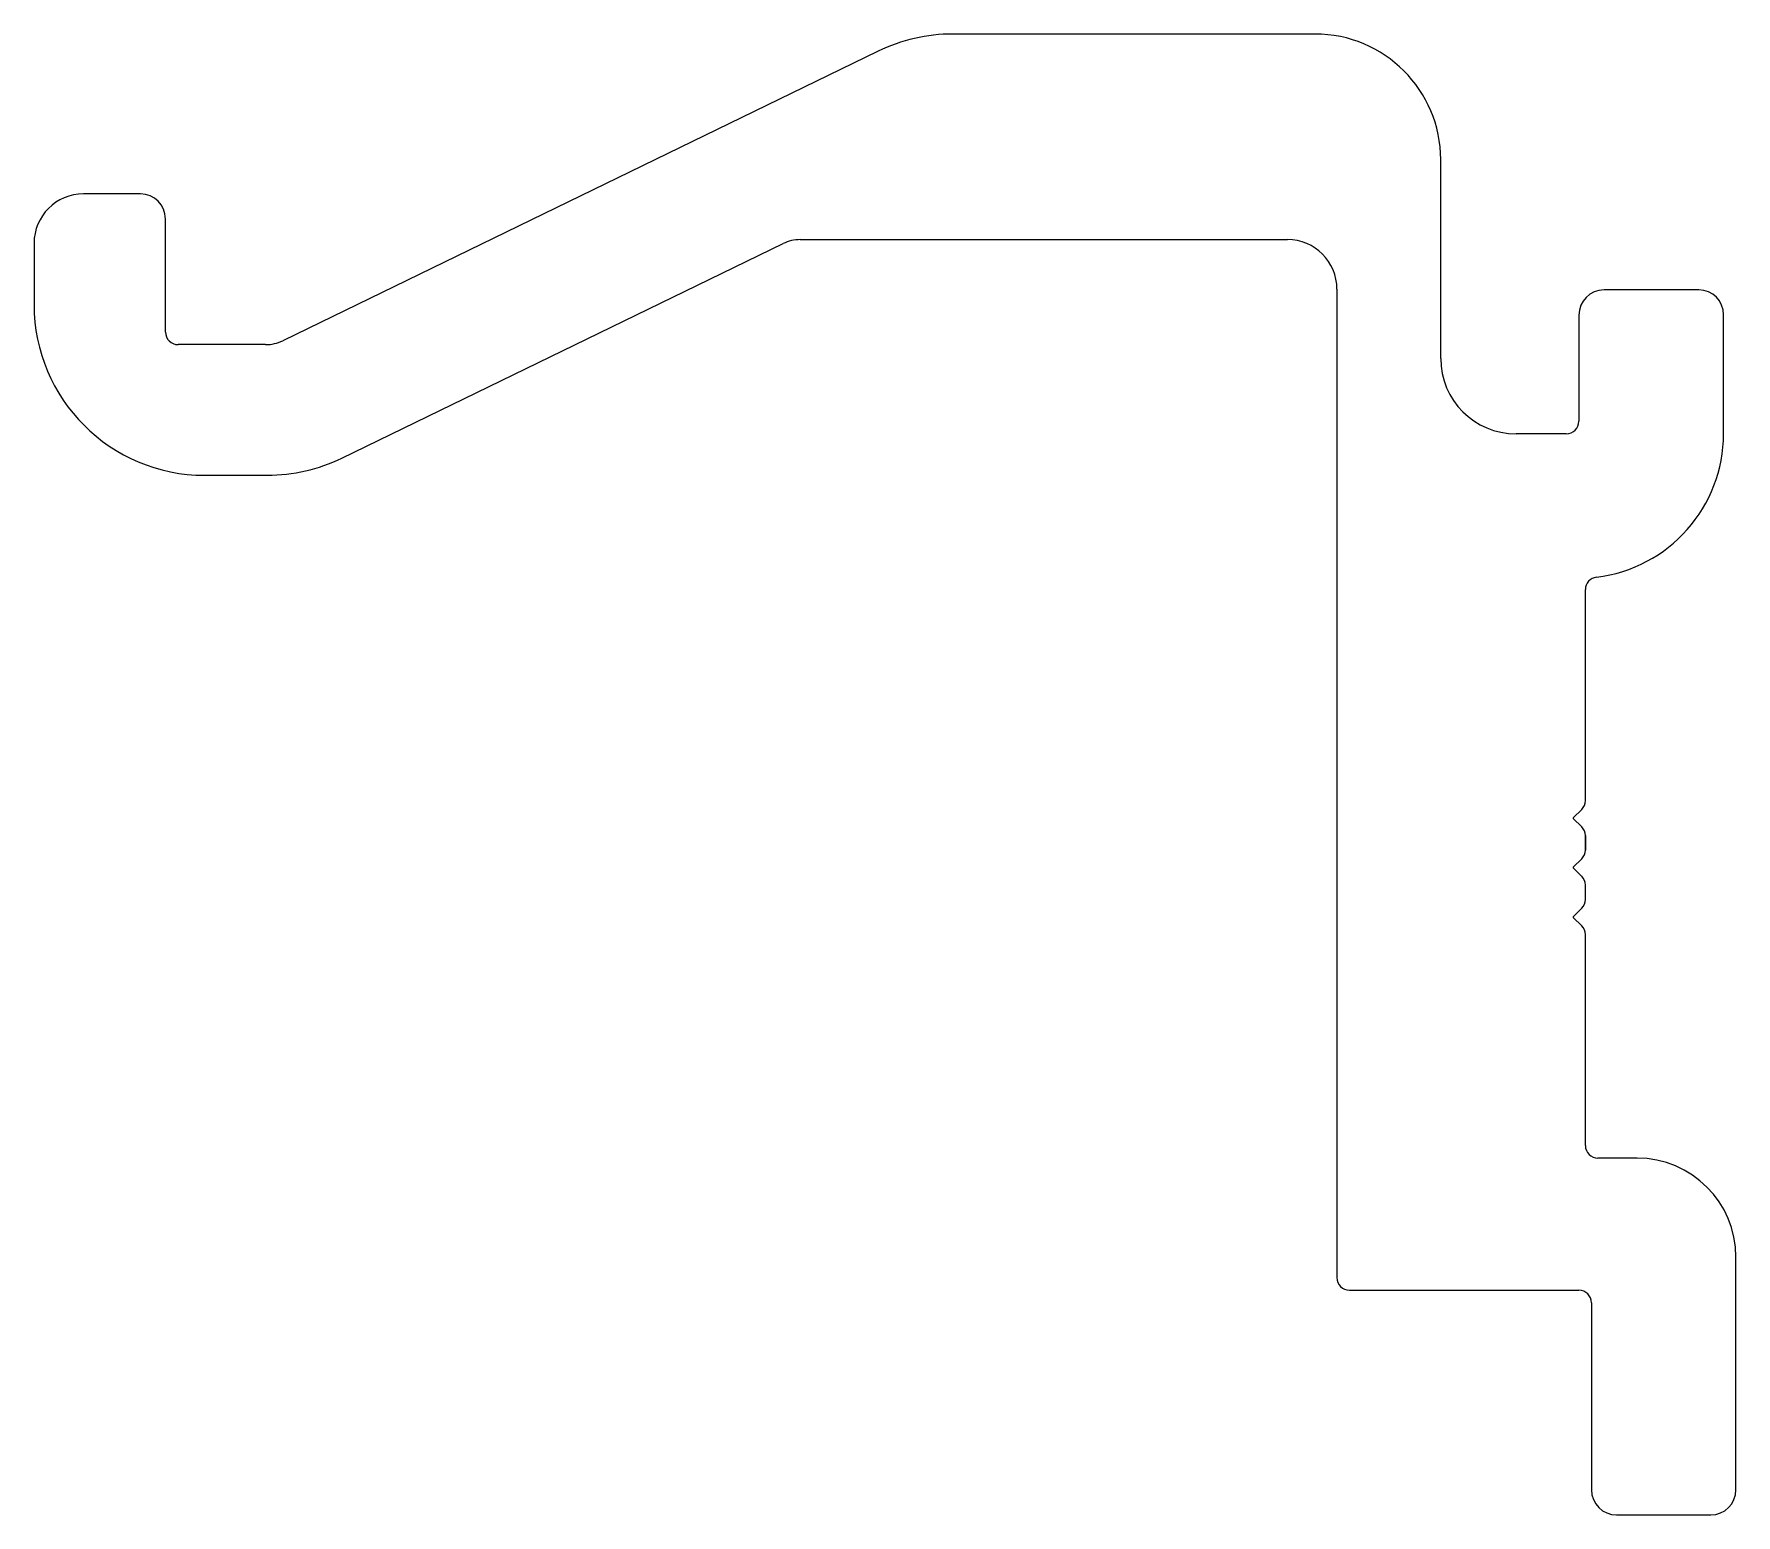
# Model space of a CAD drawing. Header units: inches. Extents: x -19 to 15.4, y 1 to 30.9.
import ezdxf

# ---------------------------------------------------------------- set-up
doc = ezdxf.new("R2010")
doc.units = ezdxf.units.IN
doc.header["$MEASUREMENT"] = 0

msp = doc.modelspace()

# ---------------------------------------------------------------- linework, layer by layer
at = {"color": 4, "linetype": 'Continuous'}
for p, q in [((6.846, 30.908), (-0.475, 30.908)), ((-1.984, 30.561), (-14.021, 24.708)), ((9.386, 24.349), (9.386, 28.368)), ((-16.9, 27.676), (-18.049, 27.676)), ((-16.392, 24.882), (-16.392, 27.168)), ((-19.049, 26.676), (-19.049, 25.437)), ((-12.827, 22.334), (-3.907, 26.671)), ((-3.56, 26.751), (6.289, 26.751)), ((7.289, 25.751), (7.289, 5.763)), ((14.605, 25.733), (12.688, 25.733)), ((12.18, 25.225), (12.18, 23.079)), ((15.105, 22.829), (15.105, 25.233)), ((-14.368, 24.628), (-16.138, 24.628)), ((11.926, 22.825), (10.91, 22.825)), ((-15.598, 21.987), (-14.336, 21.987)), ((12.311, 15.408), (12.311, 19.674)), ((12.067, 15.06), (12.238, 15.231)), ((12.311, 15.408), (12.311, 15.408)), ((12.311, 15.408), (12.311, 15.408)), ((12.311, 15.408), (12.311, 15.408)), ((12.238, 14.877), (12.067, 15.048)), ((12.311, 14.408), (12.311, 14.7)), ((12.311, 14.7), (12.311, 14.408)), ((12.311, 14.408), (12.311, 14.7)), ((12.311, 14.7), (12.311, 14.408)), ((12.311, 14.408), (12.311, 14.7)), ((12.067, 14.06), (12.238, 14.231)), ((12.238, 13.877), (12.067, 14.048)), ((12.311, 13.408), (12.311, 13.701)), ((12.067, 13.06), (12.238, 13.231)), ((12.238, 12.877), (12.067, 13.048)), ((12.311, 12.701), (12.311, 12.701)), ((12.311, 8.434), (12.311, 12.701)), ((13.355, 8.18), (12.565, 8.18)), ((15.355, 1.473), (15.355, 6.18)), ((7.543, 5.509), (12.18, 5.509)), ((12.434, 5.255), (12.434, 1.473)), ((12.942, 0.965), (14.847, 0.965))]:
    msp.add_line(p, q, dxfattribs=at)
for centre, radius, start, end in [((-0.475, 27.457), 3.451, 90, 115.9302), ((6.846, 28.368), 2.54, 0, 90), ((-18.049, 26.676), 1, 90, 180), ((-16.9, 27.168), 0.508, 360, 90), ((-3.56, 25.957), 0.794, 90, 115.9302), ((6.289, 25.751), 1, 0, 90), ((12.688, 25.225), 0.508, 90, 180), ((14.605, 25.233), 0.5, 0, 90), ((-15.598, 25.437), 3.451, 180, 270), ((-16.138, 24.882), 0.254, 180, 270), ((-14.368, 25.422), 0.794, 270, 295.9302), ((10.91, 24.349), 1.524, 180, 270), ((11.926, 23.079), 0.254, 270, 0), ((12.18, 22.829), 2.925, 276.956, 0), ((-14.336, 25.437), 3.45, 270, 295.9302), ((12.565, 19.674), 0.254, 96.956, 180), ((12.061, 15.408), 0.25, 315, 360), ((12.072, 15.054), 0.008, 135, 225), ((12.061, 14.7), 0.25, 0, 45), ((12.061, 14.408), 0.25, 315, 360), ((12.072, 14.054), 0.008, 135, 225), ((12.061, 13.701), 0.25, 360, 45), ((12.061, 13.408), 0.25, 315, 360), ((12.072, 13.054), 0.008, 135, 225), ((12.061, 12.701), 0.25, 0, 45), ((12.565, 8.434), 0.254, 180, 270), ((13.355, 6.18), 2, 0, 90), ((7.543, 5.763), 0.254, 180, 270), ((12.18, 5.255), 0.254, 0, 90), ((12.942, 1.473), 0.508, 180, 270), ((14.847, 1.473), 0.508, 270, 0)]:
    msp.add_arc(centre, radius, start, end, dxfattribs=at)

doc.saveas('drawing.dxf')
